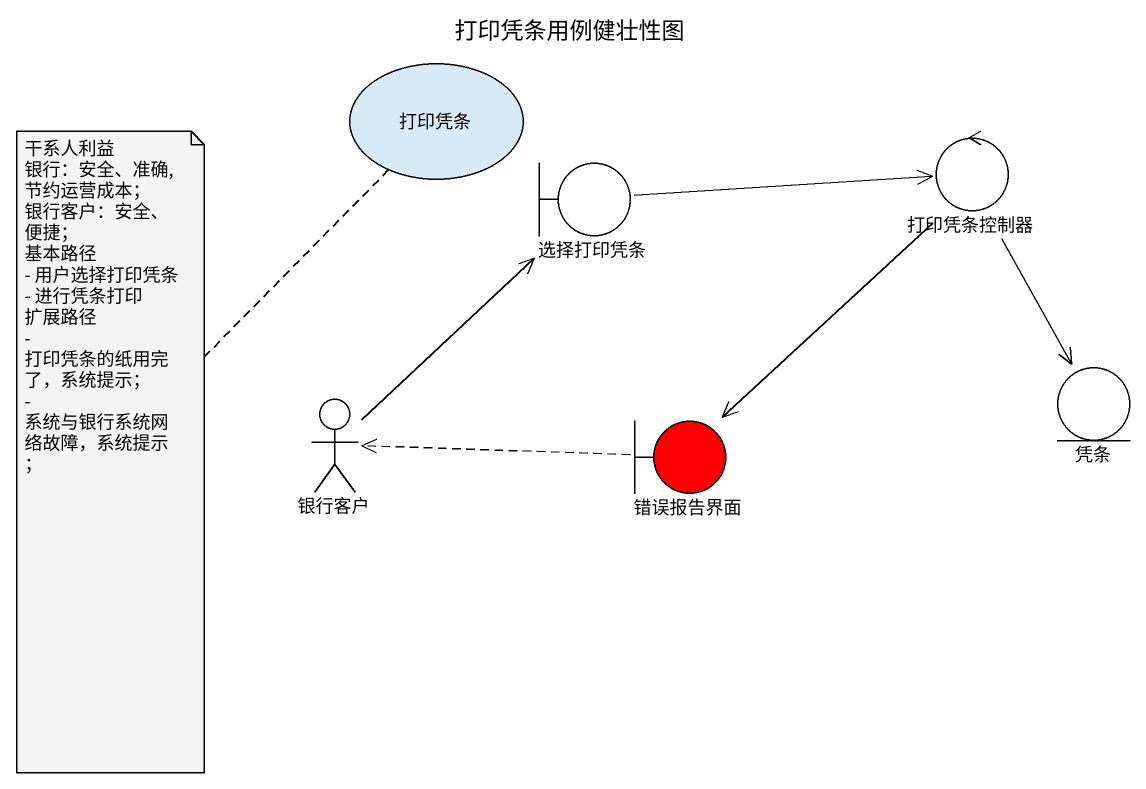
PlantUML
@startuml
title 打印凭条用例健壮性图
usecase 打印凭条
control 打印凭条控制器
boundary 选择打印凭条
actor 银行客户
boundary 错误报告界面 #FF0000
entity 凭条
打印凭条控制器 --> 错误报告界面
打印凭条控制器 --> 凭条
选择打印凭条 -right-> 打印凭条控制器
银行客户 -up-> 选择打印凭条
错误报告界面 .left.> 银行客户
note bottom of 打印凭条
  干系人利益
  银行：安全、准确,节约运营成本；
  银行客户：安全、便捷；
  基本路径
  - 用户选择打印凭条
  - 进行凭条打印
  扩展路径
  - 打印凭条的纸用完了，系统提示；
  - 系统与银行系统网络故障，系统提示；
end note
@enduml
